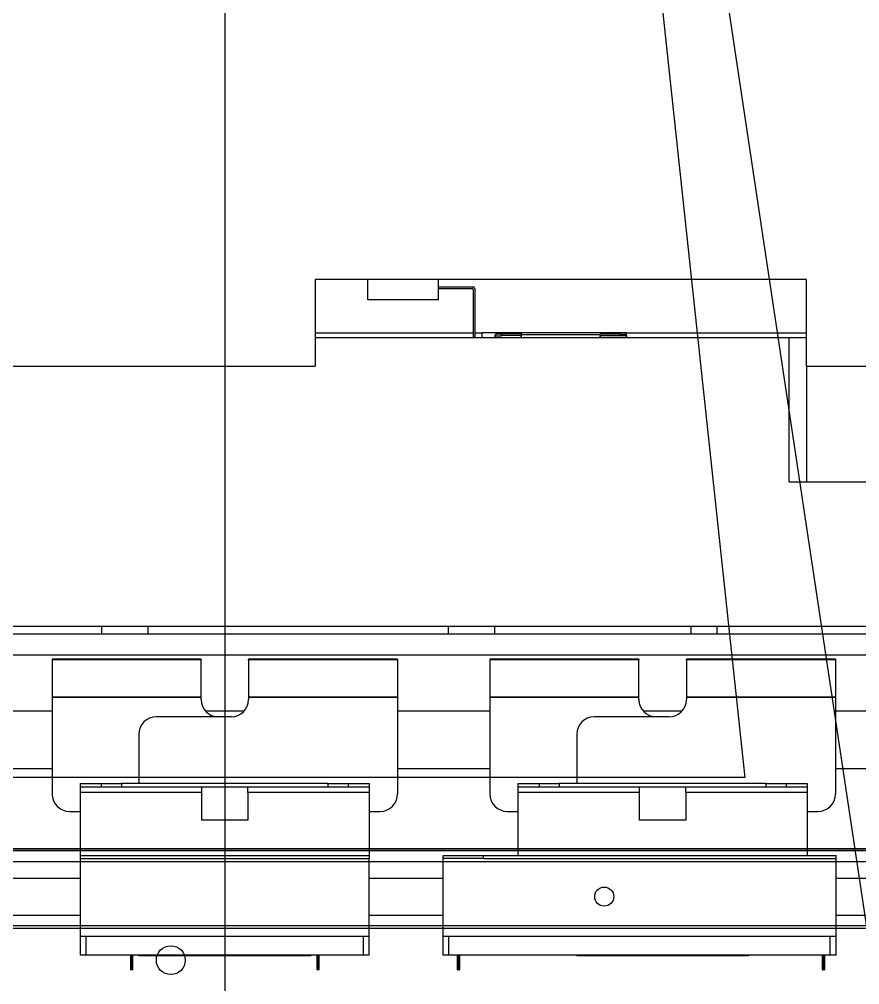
# Model space of a CAD drawing. Extents: x 500 to 100500, y -14500 to 21140.
# Drawn here: x 7430.3 to 7575.7, y -3056 to -2888.9 of the extents above; entities that cross this region are included whole.
import ezdxf

# ---------------------------------------------------------------- set-up
doc = ezdxf.new("R2010")
doc.units = 0
doc.layers.get('0').update_dxf_attribs({"linetype": 'CONTINUOUS'})

# ---------------------------------------------------------------- blocks, each defined once
blk = doc.blocks.new('SP R')
at = {"color": 3}
for p, q in [((17121.34, -97458.31), (18255.34, -97458.31)), ((18255.34, -97460.31), (17121.34, -97460.31)), ((17121.34, -97471.31), (18255.34, -97471.31)), ((18255.34, -97471.81), (17121.34, -97471.81))]:
    blk.add_line(p, q, dxfattribs=at)
for centre, radius in [((17633.34, -97466.31), 1.65), ((17558.34, -97477.31), 2.5)]:
    blk.add_circle(centre, radius, dxfattribs=at)
blk = doc.blocks.new('KJVision F')
at = {"color": 2}
for p, q in [((8217.62, -71007.14, -10.47), (8217.62, -72337.14, -10.47)), ((8264.62, -71007.14, -10.47), (8464.62, -72337.14, -10.47)), ((8264.62, -71007.14, -10.47), (8307.62, -71407.14, -10.47)), ((8307.62, -71407.14, -10.47), (8127.62, -71407.14, -10.47))]:
    blk.add_line(p, q, dxfattribs=at)
blk = doc.blocks.new('KJprobe Card F')
at = {"color": 6}
for p, q in [((31148.7, -77369.49, 43.99), (31148.7, -77384.49, 43.99)), ((31233.7, -77369.49, 43.99), (31148.7, -77369.49, 43.99)), ((31157.82, -77372.99, 43.99), (31157.82, -77369.49, 43.99)), ((31170.02, -77372.99, 43.99), (31170.02, -77369.49, 43.99)), ((31233.7, -77384.49, 43.99), (31233.7, -77369.49, 43.99)), ((31170.02, -77370.73, 43.99), (31176, -77370.73, 43.99)), ((31170.02, -77371.03, 43.99), (31175.9, -77371.03, 43.99)), ((31176, -77371.13, 43.99), (31176, -77379.49, 43.99)), ((31176.3, -77371.03, 43.99), (31176.3, -77379.49, 43.99)), ((31170.02, -77372.99, 43.99), (31157.82, -77372.99, 43.99)), ((31148.7, -77378.69, 43.99), (31176, -77378.69, 43.99)), ((31176.3, -77378.69, 43.99), (31177.5, -77378.69, 43.99)), ((31177.5, -77378.69, 43.99), (31177.5, -77379.49, 43.99)), ((31184.4, -77378.69, 43.99), (31177.5, -77378.69, 43.99)), ((31198, -77378.69, 43.99), (31184.4, -77378.69, 43.99)), ((31184.4, -77378.99, 43.99), (31184.4, -77378.69, 43.99)), ((31202.5, -77378.69, 43.99), (31198, -77378.69, 43.99)), ((31198, -77378.69, 43.99), (31198, -77378.99, 43.99)), ((31202.5, -77378.94, 43.99), (31202.5, -77378.69, 43.99)), ((31202.5, -77378.69, 43.99), (31233.7, -77378.69, 43.99)), ((31148.7, -77379.49, 43.99), (31230.7, -77379.49, 43.99)), ((31179.9, -77379.14, 43.99), (31179.8, -77379.14, 43.99)), ((31179.8, -77379.14, 43.99), (31179.8, -77379.49, 43.99)), ((31180.9, -77378.94, 43.99), (31179.9, -77378.94, 43.99)), ((31179.9, -77378.94, 43.99), (31179.9, -77379.24, 43.99)), ((31179.9, -77379.24, 43.99), (31180.9, -77379.24, 43.99)), ((31179.9, -77379.49, 43.99), (31179.9, -77379.24, 43.99)), ((31184.4, -77378.89, 43.99), (31180.9, -77378.89, 43.99)), ((31180.9, -77379.19, 43.99), (31180.9, -77378.89, 43.99)), ((31184.35, -77379.19, 43.99), (31180.9, -77379.19, 43.99)), ((31180.9, -77379.24, 43.99), (31180.9, -77379.19, 43.99)), ((31184.4, -77379.14, 43.99), (31184.35, -77379.14, 43.99)), ((31184.35, -77379.19, 43.99), (31184.35, -77379.14, 43.99)), ((31184.35, -77379.49, 43.99), (31184.35, -77379.19, 43.99)), ((31184.4, -77378.99, 43.99), (31198, -77378.99, 43.99)), ((31184.4, -77379.49, 43.99), (31184.4, -77378.99, 43.99)), ((31198, -77378.89, 43.99), (31201.5, -77378.89, 43.99)), ((31198, -77379.49, 43.99), (31198, -77378.99, 43.99)), ((31198, -77379.14, 43.99), (31198.05, -77379.14, 43.99)), ((31198.05, -77379.19, 43.99), (31198.05, -77379.14, 43.99)), ((31198.05, -77379.49, 43.99), (31198.05, -77379.19, 43.99)), ((31198.05, -77379.19, 43.99), (31201.5, -77379.19, 43.99)), ((31201.5, -77379.19, 43.99), (31201.5, -77378.89, 43.99)), ((31201.5, -77378.94, 43.99), (31202.5, -77378.94, 43.99)), ((31201.5, -77379.19, 43.99), (31201.5, -77379.24, 43.99)), ((31202.5, -77379.24, 43.99), (31201.5, -77379.24, 43.99)), ((31202.5, -77378.94, 43.99), (31202.5, -77379.24, 43.99)), ((31202.6, -77379.14, 43.99), (31202.5, -77379.14, 43.99)), ((31202.5, -77379.24, 43.99), (31202.5, -77379.49, 43.99)), ((31202.6, -77379.49, 43.99), (31202.6, -77379.14, 43.99)), ((31230.7, -77404.49, 43.99), (31230.7, -77379.49, 43.99)), ((31230.7, -77379.49, 43.99), (31233.7, -77379.49, 43.99)), ((30942.2, -77384.49, 43.99), (31148.7, -77384.49, 43.99)), ((31233.7, -77384.49, 43.99), (31273.7, -77384.49, 43.99)), ((31233.7, -77384.49, 43.99), (31233.7, -77404.49, 43.99)), ((31230.7, -77404.49, 43.99), (31276.7, -77404.49, 43.99)), ((30978.7, -77429.49, 43.99), (31528.7, -77429.49, 43.99)), ((31111.7, -77429.49, 43.99), (31111.7, -77430.89, 43.99)), ((31119.7, -77429.49, 43.99), (31119.7, -77430.89, 43.99)), ((31171.7, -77429.49, 43.99), (31171.7, -77430.89, 43.99)), ((31179.7, -77429.49, 43.99), (31179.7, -77430.89, 43.99)), ((31213.7, -77429.49, 43.99), (31213.7, -77430.89, 43.99)), ((31218.2, -77429.49, 43.99), (31218.2, -77430.89, 43.99)), ((31248.2, -77430.89, 43.99), (31011.7, -77430.89, 43.99)), ((31248.2, -77434.49, 43.99), (31011.7, -77434.49, 43.99)), ((31103.15, -77435.19, 43.99), (31103.15, -77435.29, 43.99)), ((31128.94, -77435.19, 43.99), (31103.15, -77435.19, 43.99)), ((31128.94, -77435.29, 43.99), (31103.15, -77435.29, 43.99)), ((31103.15, -77435.29, 43.99), (31103.15, -77435.3, 43.99)), ((31128.94, -77435.3, 43.99), (31103.15, -77435.3, 43.99)), ((31103.15, -77435.3, 43.99), (31103.15, -77441.76, 43.99)), ((31128.94, -77435.19, 43.99), (31128.94, -77435.29, 43.99)), ((31128.94, -77435.3, 43.99), (31128.94, -77435.29, 43.99)), ((31128.94, -77441.76, 43.99), (31128.94, -77435.3, 43.99)), ((31137.15, -77435.29, 43.99), (31137.15, -77435.19, 43.99)), ((31162.95, -77435.19, 43.99), (31137.15, -77435.19, 43.99)), ((31162.95, -77435.29, 43.99), (31137.15, -77435.29, 43.99)), ((31137.15, -77435.29, 43.99), (31137.15, -77435.3, 43.99)), ((31162.95, -77435.3, 43.99), (31137.15, -77435.3, 43.99)), ((31137.15, -77435.3, 43.99), (31137.15, -77441.76, 43.99)), ((31162.95, -77435.19, 43.99), (31162.95, -77435.29, 43.99)), ((31162.95, -77435.29, 43.99), (31162.95, -77435.3, 43.99)), ((31162.95, -77435.3, 43.99), (31162.95, -77441.76, 43.99)), ((31204.71, -77435.19, 43.99), (31178.92, -77435.19, 43.99)), ((31178.92, -77435.19, 43.99), (31178.92, -77435.29, 43.99)), ((31204.71, -77435.29, 43.99), (31178.92, -77435.29, 43.99)), ((31178.92, -77435.29, 43.99), (31178.92, -77435.3, 43.99)), ((31204.71, -77435.3, 43.99), (31178.92, -77435.3, 43.99)), ((31178.92, -77435.3, 43.99), (31178.92, -77441.76, 43.99)), ((31204.71, -77435.19, 43.99), (31204.71, -77435.29, 43.99)), ((31204.71, -77435.3, 43.99), (31204.71, -77435.29, 43.99)), ((31204.71, -77441.76, 43.99), (31204.71, -77435.3, 43.99)), ((31212.92, -77435.29, 43.99), (31212.92, -77435.19, 43.99)), ((31238.72, -77435.19, 43.99), (31212.92, -77435.19, 43.99)), ((31238.72, -77435.29, 43.99), (31212.92, -77435.29, 43.99)), ((31212.92, -77435.29, 43.99), (31212.92, -77435.3, 43.99)), ((31238.72, -77435.3, 43.99), (31212.92, -77435.3, 43.99)), ((31212.92, -77435.3, 43.99), (31212.92, -77441.76, 43.99)), ((31238.72, -77435.19, 43.99), (31238.72, -77435.29, 43.99)), ((31238.72, -77435.29, 43.99), (31238.72, -77435.3, 43.99)), ((31238.72, -77435.3, 43.99), (31238.72, -77441.76, 43.99)), ((31128.94, -77441.76, 43.99), (31103.15, -77441.76, 43.99)), ((31103.15, -77441.76, 43.99), (31103.15, -77441.86, 43.99)), ((31128.94, -77441.86, 43.99), (31103.15, -77441.86, 43.99)), ((31103.15, -77441.86, 43.99), (31103.15, -77458.54, 43.99)), ((31128.94, -77441.86, 43.99), (31128.94, -77441.76, 43.99)), ((31128.94, -77442.19, 43.99), (31128.94, -77441.86, 43.99)), ((31162.95, -77441.76, 43.99), (31137.15, -77441.76, 43.99)), ((31137.15, -77441.76, 43.99), (31137.15, -77441.86, 43.99)), ((31162.95, -77441.86, 43.99), (31137.15, -77441.86, 43.99)), ((31137.15, -77441.86, 43.99), (31137.15, -77442.19, 43.99)), ((31162.95, -77441.76, 43.99), (31162.95, -77441.86, 43.99)), ((31162.95, -77441.86, 43.99), (31162.95, -77458.54, 43.99)), ((31204.71, -77441.76, 43.99), (31178.92, -77441.76, 43.99)), ((31178.92, -77441.76, 43.99), (31178.92, -77441.86, 43.99)), ((31204.71, -77441.86, 43.99), (31178.92, -77441.86, 43.99)), ((31178.92, -77441.86, 43.99), (31178.92, -77458.54, 43.99)), ((31204.71, -77441.86, 43.99), (31204.71, -77441.76, 43.99)), ((31204.71, -77442.19, 43.99), (31204.71, -77441.86, 43.99)), ((31238.72, -77441.76, 43.99), (31212.92, -77441.76, 43.99)), ((31212.92, -77441.76, 43.99), (31212.92, -77441.86, 43.99)), ((31238.72, -77441.86, 43.99), (31212.92, -77441.86, 43.99)), ((31212.92, -77441.86, 43.99), (31212.92, -77442.19, 43.99)), ((31238.72, -77441.76, 43.99), (31238.72, -77441.86, 43.99)), ((31238.72, -77441.86, 43.99), (31238.72, -77458.54, 43.99)), ((31103.15, -77444.19, 43.99), (31087.17, -77444.19, 43.99)), ((31134.15, -77445.19, 43.99), (31121.17, -77445.19, 43.99)), ((31136.39, -77444.19, 43.99), (31129.7, -77444.19, 43.99)), ((31178.92, -77444.19, 43.99), (31162.95, -77444.19, 43.99)), ((31209.92, -77445.19, 43.99), (31196.94, -77445.19, 43.99)), ((31212.16, -77444.19, 43.99), (31205.47, -77444.19, 43.99)), ((31268.67, -77444.19, 43.99), (31238.72, -77444.19, 43.99)), ((31118.17, -77448.19, 43.99), (31118.17, -77456.69, 43.99)), ((31193.94, -77448.19, 43.99), (31193.94, -77456.69, 43.99)), ((31103.15, -77454.19, 43.99), (31087.17, -77454.19, 43.99)), ((31178.92, -77454.19, 43.99), (31162.95, -77454.19, 43.99)), ((31268.67, -77454.19, 43.99), (31238.72, -77454.19, 43.99)), ((31108.05, -77457.29, 43.99), (31108.05, -77456.69, 43.99)), ((31108.05, -77456.69, 43.99), (31111.65, -77456.69, 43.99)), ((31108.05, -77458.29, 43.99), (31108.05, -77457.29, 43.99)), ((31108.05, -77457.29, 43.99), (31129.05, -77457.29, 43.99)), ((31111.65, -77456.69, 43.99), (31115.15, -77456.69, 43.99)), ((31111.65, -77456.69, 43.99), (31111.65, -77457.29, 43.99)), ((31115.15, -77456.69, 43.99), (31115.15, -77457.29, 43.99)), ((31150.95, -77456.69, 43.99), (31115.15, -77456.69, 43.99)), ((31129.05, -77458.29, 43.99), (31129.05, -77457.29, 43.99)), ((31129.05, -77457.29, 43.99), (31137.05, -77457.29, 43.99)), ((31137.05, -77458.29, 43.99), (31137.05, -77457.29, 43.99)), ((31137.05, -77457.29, 43.99), (31158.05, -77457.29, 43.99)), ((31150.95, -77457.29, 43.99), (31150.95, -77456.69, 43.99)), ((31150.95, -77456.69, 43.99), (31154.45, -77456.69, 43.99)), ((31154.45, -77456.69, 43.99), (31158.05, -77456.69, 43.99)), ((31154.45, -77457.29, 43.99), (31154.45, -77456.69, 43.99)), ((31158.05, -77456.69, 43.99), (31158.05, -77457.29, 43.99)), ((31158.05, -77457.29, 43.99), (31158.05, -77458.29, 43.99)), ((31183.82, -77457.29, 43.99), (31183.82, -77456.69, 43.99)), ((31183.82, -77456.69, 43.99), (31187.42, -77456.69, 43.99)), ((31183.82, -77457.29, 43.99), (31204.82, -77457.29, 43.99)), ((31183.82, -77458.29, 43.99), (31183.82, -77457.29, 43.99)), ((31187.42, -77456.69, 43.99), (31190.92, -77456.69, 43.99)), ((31187.42, -77456.69, 43.99), (31187.42, -77457.29, 43.99)), ((31190.92, -77456.69, 43.99), (31190.92, -77457.29, 43.99)), ((31226.72, -77456.69, 43.99), (31190.92, -77456.69, 43.99)), ((31204.82, -77458.29, 43.99), (31204.82, -77457.29, 43.99)), ((31204.82, -77457.29, 43.99), (31212.82, -77457.29, 43.99)), ((31212.82, -77457.29, 43.99), (31233.82, -77457.29, 43.99)), ((31212.82, -77458.29, 43.99), (31212.82, -77457.29, 43.99)), ((31226.72, -77457.29, 43.99), (31226.72, -77456.69, 43.99)), ((31226.72, -77456.69, 43.99), (31230.22, -77456.69, 43.99)), ((31230.22, -77456.69, 43.99), (31233.82, -77456.69, 43.99)), ((31230.22, -77457.29, 43.99), (31230.22, -77456.69, 43.99)), ((31233.82, -77456.69, 43.99), (31233.82, -77457.29, 43.99)), ((31233.82, -77457.29, 43.99), (31233.82, -77458.29, 43.99)), ((31129.05, -77458.29, 43.99), (31108.05, -77458.29, 43.99)), ((31108.05, -77469.19, 43.99), (31108.05, -77458.29, 43.99)), ((31129.05, -77463.09, 43.99), (31129.05, -77458.29, 43.99)), ((31158.05, -77458.29, 43.99), (31137.05, -77458.29, 43.99)), ((31137.05, -77458.29, 43.99), (31137.05, -77463.09, 43.99)), ((31158.05, -77458.29, 43.99), (31158.05, -77469.19, 43.99)), ((31204.82, -77458.29, 43.99), (31183.82, -77458.29, 43.99)), ((31183.82, -77469.19, 43.99), (31183.82, -77458.29, 43.99)), ((31204.82, -77463.09, 43.99), (31204.82, -77458.29, 43.99)), ((31233.82, -77458.29, 43.99), (31212.82, -77458.29, 43.99)), ((31212.82, -77458.29, 43.99), (31212.82, -77463.09, 43.99)), ((31233.82, -77458.29, 43.99), (31233.82, -77469.19, 43.99)), ((31106.15, -77461.54, 43.99), (31108.05, -77461.54, 43.99)), ((31158.05, -77461.54, 43.99), (31159.95, -77461.54, 43.99)), ((31181.92, -77461.54, 43.99), (31183.82, -77461.54, 43.99)), ((31233.82, -77461.54, 43.99), (31235.72, -77461.54, 43.99)), ((31137.05, -77463.09, 43.99), (31129.05, -77463.09, 43.99)), ((31212.82, -77463.09, 43.99), (31204.82, -77463.09, 43.99)), ((31108.05, -77469.69, 43.99), (31108.05, -77469.19, 43.99)), ((31108.05, -77469.19, 43.99), (31158.05, -77469.19, 43.99)), ((31108.05, -77483.23, 43.99), (31108.05, -77469.69, 43.99)), ((31108.05, -77469.69, 43.99), (31158.05, -77469.69, 43.99)), ((31158.05, -77469.19, 43.99), (31158.05, -77469.69, 43.99)), ((31158.05, -77483.23, 43.99), (31158.05, -77469.69, 43.99)), ((31170.82, -77469.19, 43.99), (31177.82, -77469.19, 43.99)), ((31170.82, -77469.69, 43.99), (31170.82, -77469.19, 43.99)), ((31170.82, -77483.23, 43.99), (31170.82, -77469.69, 43.99)), ((31177.82, -77469.69, 43.99), (31170.82, -77469.69, 43.99)), ((31177.82, -77469.69, 43.99), (31177.82, -77469.19, 43.99)), ((31177.82, -77469.19, 43.99), (31183.82, -77469.19, 43.99)), ((31177.82, -77469.69, 43.99), (31238.82, -77469.69, 43.99)), ((31183.82, -77469.19, 43.99), (31233.82, -77469.19, 43.99)), ((31233.82, -77469.19, 43.99), (31238.82, -77469.19, 43.99)), ((31238.82, -77469.69, 43.99), (31238.82, -77469.19, 43.99)), ((31238.82, -77483.23, 43.99), (31238.82, -77469.69, 43.99)), ((31088.27, -77473.09, 43.99), (31108.05, -77473.09, 43.99)), ((31158.05, -77473.09, 43.99), (31170.82, -77473.09, 43.99)), ((31238.82, -77473.09, 43.99), (31267.57, -77473.09, 43.99)), ((31088.27, -77479.49, 43.99), (31108.05, -77479.49, 43.99)), ((31158.05, -77479.49, 43.99), (31170.82, -77479.49, 43.99)), ((31238.82, -77479.49, 43.99), (31267.57, -77479.49, 43.99)), ((31158.05, -77483.23, 43.99), (31108.05, -77483.23, 43.99)), ((31108.05, -77486.43, 43.99), (31108.05, -77483.23, 43.99)), ((31109.05, -77486.43, 43.99), (31109.05, -77483.23, 43.99)), ((31157.05, -77483.23, 43.99), (31109.05, -77483.23, 43.99)), ((31157.05, -77486.43, 43.99), (31157.05, -77483.23, 43.99)), ((31158.05, -77486.43, 43.99), (31158.05, -77483.23, 43.99)), ((31238.82, -77483.23, 43.99), (31170.82, -77483.23, 43.99)), ((31170.82, -77486.43, 43.99), (31170.82, -77483.23, 43.99)), ((31171.82, -77486.43, 43.99), (31171.82, -77483.23, 43.99)), ((31237.82, -77483.23, 43.99), (31171.82, -77483.23, 43.99)), ((31237.82, -77486.43, 43.99), (31237.82, -77483.23, 43.99)), ((31238.82, -77486.43, 43.99), (31238.82, -77483.23, 43.99)), ((31109.05, -77486.43, 43.99), (31108.05, -77486.43, 43.99)), ((31157.05, -77486.43, 43.99), (31109.05, -77486.43, 43.99)), ((31116.75, -77486.44, 43.99), (31116.75, -77486.43, 43.99)), ((31116.87, -77486.44, 43.99), (31116.75, -77486.44, 43.99)), ((31116.77, -77487.61, 43.99), (31116.77, -77486.44, 43.99)), ((31116.85, -77486.44, 43.99), (31116.85, -77487.61, 43.99)), ((31116.87, -77486.44, 43.99), (31116.87, -77486.43, 43.99)), ((31116.99, -77486.44, 43.99), (31116.99, -77486.43, 43.99)), ((31117.11, -77486.44, 43.99), (31116.99, -77486.44, 43.99)), ((31117.01, -77487.61, 43.99), (31117.01, -77486.44, 43.99)), ((31117.09, -77486.44, 43.99), (31117.09, -77487.61, 43.99)), ((31117.11, -77486.44, 43.99), (31117.11, -77486.43, 43.99)), ((31118.17, -77486.44, 43.99), (31118.17, -77486.43, 43.99)), ((31118.17, -77486.54, 43.99), (31118.17, -77486.44, 43.99)), ((31147.92, -77486.44, 43.99), (31118.17, -77486.44, 43.99)), ((31118.42, -77486.44, 43.99), (31118.17, -77486.44, 43.99)), ((31147.92, -77486.54, 43.99), (31118.17, -77486.54, 43.99)), ((31118.42, -77486.44, 43.99), (31118.42, -77486.43, 43.99)), ((31118.67, -77486.44, 43.99), (31118.67, -77486.43, 43.99)), ((31118.92, -77486.44, 43.99), (31118.67, -77486.44, 43.99)), ((31118.92, -77486.44, 43.99), (31118.92, -77486.43, 43.99)), ((31119.17, -77486.44, 43.99), (31119.17, -77486.43, 43.99)), ((31119.42, -77486.44, 43.99), (31119.17, -77486.44, 43.99)), ((31119.42, -77486.44, 43.99), (31119.42, -77486.43, 43.99)), ((31119.67, -77486.44, 43.99), (31119.67, -77486.43, 43.99)), ((31119.92, -77486.44, 43.99), (31119.67, -77486.44, 43.99)), ((31119.92, -77486.44, 43.99), (31119.92, -77486.43, 43.99)), ((31120.17, -77486.44, 43.99), (31120.17, -77486.43, 43.99)), ((31120.42, -77486.44, 43.99), (31120.17, -77486.44, 43.99)), ((31120.42, -77486.44, 43.99), (31120.42, -77486.43, 43.99)), ((31120.67, -77486.44, 43.99), (31120.67, -77486.43, 43.99)), ((31120.92, -77486.44, 43.99), (31120.67, -77486.44, 43.99)), ((31120.92, -77486.44, 43.99), (31120.92, -77486.43, 43.99)), ((31121.17, -77486.44, 43.99), (31121.17, -77486.43, 43.99)), ((31121.42, -77486.44, 43.99), (31121.17, -77486.44, 43.99)), ((31121.42, -77486.44, 43.99), (31121.42, -77486.43, 43.99)), ((31121.67, -77486.44, 43.99), (31121.67, -77486.43, 43.99)), ((31121.92, -77486.44, 43.99), (31121.67, -77486.44, 43.99)), ((31121.92, -77486.44, 43.99), (31121.92, -77486.43, 43.99)), ((31122.17, -77486.44, 43.99), (31122.17, -77486.43, 43.99)), ((31122.42, -77486.44, 43.99), (31122.17, -77486.44, 43.99)), ((31122.42, -77486.44, 43.99), (31122.42, -77486.43, 43.99)), ((31122.67, -77486.44, 43.99), (31122.67, -77486.43, 43.99)), ((31122.92, -77486.44, 43.99), (31122.67, -77486.44, 43.99)), ((31122.92, -77486.44, 43.99), (31122.92, -77486.43, 43.99)), ((31123.17, -77486.44, 43.99), (31123.17, -77486.43, 43.99)), ((31123.42, -77486.44, 43.99), (31123.17, -77486.44, 43.99)), ((31123.42, -77486.44, 43.99), (31123.42, -77486.43, 43.99)), ((31123.67, -77486.44, 43.99), (31123.67, -77486.43, 43.99)), ((31123.92, -77486.44, 43.99), (31123.67, -77486.44, 43.99)), ((31123.92, -77486.44, 43.99), (31123.92, -77486.43, 43.99)), ((31124.17, -77486.44, 43.99), (31124.17, -77486.43, 43.99)), ((31124.42, -77486.44, 43.99), (31124.17, -77486.44, 43.99)), ((31124.42, -77486.44, 43.99), (31124.42, -77486.43, 43.99)), ((31124.67, -77486.44, 43.99), (31124.67, -77486.43, 43.99)), ((31124.92, -77486.44, 43.99), (31124.67, -77486.44, 43.99)), ((31124.92, -77486.44, 43.99), (31124.92, -77486.43, 43.99)), ((31125.17, -77486.44, 43.99), (31125.17, -77486.43, 43.99)), ((31125.42, -77486.44, 43.99), (31125.17, -77486.44, 43.99)), ((31125.42, -77486.44, 43.99), (31125.42, -77486.43, 43.99)), ((31125.67, -77486.44, 43.99), (31125.67, -77486.43, 43.99)), ((31125.92, -77486.44, 43.99), (31125.67, -77486.44, 43.99)), ((31125.92, -77486.44, 43.99), (31125.92, -77486.43, 43.99)), ((31126.17, -77486.44, 43.99), (31126.17, -77486.43, 43.99)), ((31126.42, -77486.44, 43.99), (31126.17, -77486.44, 43.99)), ((31126.42, -77486.44, 43.99), (31126.42, -77486.43, 43.99)), ((31126.67, -77486.44, 43.99), (31126.67, -77486.43, 43.99)), ((31126.92, -77486.44, 43.99), (31126.67, -77486.44, 43.99)), ((31126.92, -77486.44, 43.99), (31126.92, -77486.43, 43.99)), ((31127.17, -77486.44, 43.99), (31127.17, -77486.43, 43.99)), ((31127.42, -77486.44, 43.99), (31127.17, -77486.44, 43.99)), ((31127.42, -77486.44, 43.99), (31127.42, -77486.43, 43.99)), ((31127.67, -77486.44, 43.99), (31127.67, -77486.43, 43.99)), ((31127.92, -77486.44, 43.99), (31127.67, -77486.44, 43.99)), ((31127.92, -77486.44, 43.99), (31127.92, -77486.43, 43.99)), ((31128.17, -77486.44, 43.99), (31128.17, -77486.43, 43.99)), ((31128.42, -77486.44, 43.99), (31128.17, -77486.44, 43.99)), ((31128.42, -77486.44, 43.99), (31128.42, -77486.43, 43.99)), ((31128.67, -77486.44, 43.99), (31128.67, -77486.43, 43.99)), ((31128.92, -77486.44, 43.99), (31128.67, -77486.44, 43.99)), ((31128.92, -77486.44, 43.99), (31128.92, -77486.43, 43.99)), ((31129.17, -77486.44, 43.99), (31129.17, -77486.43, 43.99)), ((31129.42, -77486.44, 43.99), (31129.17, -77486.44, 43.99)), ((31129.42, -77486.44, 43.99), (31129.42, -77486.43, 43.99)), ((31129.67, -77486.44, 43.99), (31129.67, -77486.43, 43.99)), ((31129.92, -77486.44, 43.99), (31129.67, -77486.44, 43.99)), ((31129.92, -77486.44, 43.99), (31129.92, -77486.43, 43.99)), ((31130.17, -77486.44, 43.99), (31130.17, -77486.43, 43.99)), ((31130.42, -77486.44, 43.99), (31130.17, -77486.44, 43.99)), ((31130.42, -77486.44, 43.99), (31130.42, -77486.43, 43.99)), ((31130.67, -77486.44, 43.99), (31130.67, -77486.43, 43.99)), ((31130.92, -77486.44, 43.99), (31130.67, -77486.44, 43.99)), ((31130.92, -77486.44, 43.99), (31130.92, -77486.43, 43.99)), ((31131.17, -77486.44, 43.99), (31131.17, -77486.43, 43.99)), ((31131.42, -77486.44, 43.99), (31131.17, -77486.44, 43.99)), ((31131.42, -77486.44, 43.99), (31131.42, -77486.43, 43.99)), ((31131.67, -77486.44, 43.99), (31131.67, -77486.43, 43.99)), ((31131.92, -77486.44, 43.99), (31131.67, -77486.44, 43.99)), ((31131.92, -77486.44, 43.99), (31131.92, -77486.43, 43.99)), ((31132.17, -77486.44, 43.99), (31132.17, -77486.43, 43.99)), ((31132.42, -77486.44, 43.99), (31132.17, -77486.44, 43.99)), ((31132.42, -77486.44, 43.99), (31132.42, -77486.43, 43.99)), ((31132.67, -77486.44, 43.99), (31132.67, -77486.43, 43.99)), ((31132.92, -77486.44, 43.99), (31132.67, -77486.44, 43.99)), ((31132.92, -77486.44, 43.99), (31132.92, -77486.43, 43.99)), ((31133.17, -77486.44, 43.99), (31133.17, -77486.43, 43.99)), ((31133.42, -77486.44, 43.99), (31133.17, -77486.44, 43.99)), ((31133.42, -77486.44, 43.99), (31133.42, -77486.43, 43.99)), ((31133.67, -77486.44, 43.99), (31133.67, -77486.43, 43.99)), ((31133.92, -77486.44, 43.99), (31133.67, -77486.44, 43.99)), ((31133.92, -77486.44, 43.99), (31133.92, -77486.43, 43.99)), ((31134.17, -77486.44, 43.99), (31134.17, -77486.43, 43.99)), ((31134.42, -77486.44, 43.99), (31134.17, -77486.44, 43.99)), ((31134.42, -77486.44, 43.99), (31134.42, -77486.43, 43.99)), ((31134.67, -77486.44, 43.99), (31134.67, -77486.43, 43.99)), ((31134.92, -77486.44, 43.99), (31134.67, -77486.44, 43.99)), ((31134.92, -77486.44, 43.99), (31134.92, -77486.43, 43.99)), ((31135.17, -77486.44, 43.99), (31135.17, -77486.43, 43.99)), ((31135.42, -77486.44, 43.99), (31135.17, -77486.44, 43.99)), ((31135.42, -77486.44, 43.99), (31135.42, -77486.43, 43.99)), ((31135.67, -77486.44, 43.99), (31135.67, -77486.43, 43.99)), ((31135.92, -77486.44, 43.99), (31135.67, -77486.44, 43.99)), ((31135.92, -77486.44, 43.99), (31135.92, -77486.43, 43.99)), ((31136.17, -77486.44, 43.99), (31136.17, -77486.43, 43.99)), ((31136.42, -77486.44, 43.99), (31136.17, -77486.44, 43.99)), ((31136.42, -77486.44, 43.99), (31136.42, -77486.43, 43.99)), ((31136.67, -77486.44, 43.99), (31136.67, -77486.43, 43.99)), ((31136.92, -77486.44, 43.99), (31136.67, -77486.44, 43.99)), ((31136.92, -77486.44, 43.99), (31136.92, -77486.43, 43.99)), ((31137.17, -77486.44, 43.99), (31137.17, -77486.43, 43.99)), ((31137.42, -77486.44, 43.99), (31137.17, -77486.44, 43.99)), ((31137.42, -77486.44, 43.99), (31137.42, -77486.43, 43.99)), ((31137.67, -77486.44, 43.99), (31137.67, -77486.43, 43.99)), ((31137.92, -77486.44, 43.99), (31137.67, -77486.44, 43.99)), ((31137.92, -77486.44, 43.99), (31137.92, -77486.43, 43.99)), ((31138.17, -77486.44, 43.99), (31138.17, -77486.43, 43.99)), ((31138.42, -77486.44, 43.99), (31138.17, -77486.44, 43.99)), ((31138.42, -77486.44, 43.99), (31138.42, -77486.43, 43.99)), ((31138.67, -77486.44, 43.99), (31138.67, -77486.43, 43.99)), ((31138.92, -77486.44, 43.99), (31138.67, -77486.44, 43.99)), ((31138.92, -77486.44, 43.99), (31138.92, -77486.43, 43.99)), ((31139.17, -77486.44, 43.99), (31139.17, -77486.43, 43.99)), ((31139.42, -77486.44, 43.99), (31139.17, -77486.44, 43.99)), ((31139.42, -77486.44, 43.99), (31139.42, -77486.43, 43.99)), ((31139.67, -77486.44, 43.99), (31139.67, -77486.43, 43.99)), ((31139.92, -77486.44, 43.99), (31139.67, -77486.44, 43.99)), ((31139.92, -77486.44, 43.99), (31139.92, -77486.43, 43.99)), ((31140.17, -77486.44, 43.99), (31140.17, -77486.43, 43.99)), ((31140.42, -77486.44, 43.99), (31140.17, -77486.44, 43.99)), ((31140.42, -77486.44, 43.99), (31140.42, -77486.43, 43.99)), ((31140.67, -77486.44, 43.99), (31140.67, -77486.43, 43.99)), ((31140.92, -77486.44, 43.99), (31140.67, -77486.44, 43.99)), ((31140.92, -77486.44, 43.99), (31140.92, -77486.43, 43.99)), ((31141.17, -77486.44, 43.99), (31141.17, -77486.43, 43.99)), ((31141.42, -77486.44, 43.99), (31141.17, -77486.44, 43.99)), ((31141.42, -77486.44, 43.99), (31141.42, -77486.43, 43.99)), ((31141.67, -77486.44, 43.99), (31141.67, -77486.43, 43.99)), ((31141.92, -77486.44, 43.99), (31141.67, -77486.44, 43.99)), ((31141.92, -77486.44, 43.99), (31141.92, -77486.43, 43.99)), ((31142.17, -77486.44, 43.99), (31142.17, -77486.43, 43.99)), ((31142.42, -77486.44, 43.99), (31142.17, -77486.44, 43.99)), ((31142.42, -77486.44, 43.99), (31142.42, -77486.43, 43.99)), ((31142.67, -77486.44, 43.99), (31142.67, -77486.43, 43.99)), ((31142.92, -77486.44, 43.99), (31142.67, -77486.44, 43.99)), ((31142.92, -77486.44, 43.99), (31142.92, -77486.43, 43.99)), ((31143.17, -77486.44, 43.99), (31143.17, -77486.43, 43.99)), ((31143.42, -77486.44, 43.99), (31143.17, -77486.44, 43.99)), ((31143.42, -77486.44, 43.99), (31143.42, -77486.43, 43.99)), ((31143.67, -77486.44, 43.99), (31143.67, -77486.43, 43.99)), ((31143.92, -77486.44, 43.99), (31143.67, -77486.44, 43.99)), ((31143.92, -77486.44, 43.99), (31143.92, -77486.43, 43.99)), ((31144.17, -77486.44, 43.99), (31144.17, -77486.43, 43.99)), ((31144.42, -77486.44, 43.99), (31144.17, -77486.44, 43.99)), ((31144.42, -77486.44, 43.99), (31144.42, -77486.43, 43.99)), ((31144.67, -77486.44, 43.99), (31144.67, -77486.43, 43.99)), ((31144.92, -77486.44, 43.99), (31144.67, -77486.44, 43.99)), ((31144.92, -77486.44, 43.99), (31144.92, -77486.43, 43.99)), ((31145.17, -77486.44, 43.99), (31145.17, -77486.43, 43.99)), ((31145.42, -77486.44, 43.99), (31145.17, -77486.44, 43.99)), ((31145.42, -77486.44, 43.99), (31145.42, -77486.43, 43.99)), ((31145.67, -77486.44, 43.99), (31145.67, -77486.43, 43.99)), ((31145.92, -77486.44, 43.99), (31145.67, -77486.44, 43.99)), ((31145.92, -77486.44, 43.99), (31145.92, -77486.43, 43.99)), ((31146.17, -77486.44, 43.99), (31146.17, -77486.43, 43.99)), ((31146.42, -77486.44, 43.99), (31146.17, -77486.44, 43.99)), ((31146.42, -77486.44, 43.99), (31146.42, -77486.43, 43.99)), ((31146.67, -77486.44, 43.99), (31146.67, -77486.43, 43.99)), ((31146.92, -77486.44, 43.99), (31146.67, -77486.44, 43.99)), ((31146.92, -77486.44, 43.99), (31146.92, -77486.43, 43.99)), ((31147.17, -77486.44, 43.99), (31147.17, -77486.43, 43.99)), ((31147.42, -77486.44, 43.99), (31147.17, -77486.44, 43.99)), ((31147.42, -77486.44, 43.99), (31147.42, -77486.43, 43.99)), ((31147.67, -77486.44, 43.99), (31147.67, -77486.43, 43.99)), ((31147.92, -77486.44, 43.99), (31147.67, -77486.44, 43.99)), ((31147.92, -77486.44, 43.99), (31147.92, -77486.43, 43.99)), ((31147.92, -77486.44, 43.99), (31147.92, -77486.54, 43.99)), ((31148.98, -77486.44, 43.99), (31148.98, -77486.43, 43.99)), ((31148.98, -77486.44, 43.99), (31149.1, -77486.44, 43.99)), ((31149, -77487.61, 43.99), (31149, -77486.44, 43.99)), ((31149.08, -77486.44, 43.99), (31149.08, -77487.61, 43.99)), ((31149.1, -77486.44, 43.99), (31149.1, -77486.43, 43.99)), ((31149.22, -77486.44, 43.99), (31149.22, -77486.43, 43.99)), ((31149.22, -77486.44, 43.99), (31149.34, -77486.44, 43.99)), ((31149.24, -77487.61, 43.99), (31149.24, -77486.44, 43.99)), ((31149.32, -77486.44, 43.99), (31149.32, -77487.61, 43.99)), ((31149.34, -77486.44, 43.99), (31149.34, -77486.43, 43.99)), ((31158.05, -77486.43, 43.99), (31157.05, -77486.43, 43.99)), ((31171.82, -77486.43, 43.99), (31170.82, -77486.43, 43.99)), ((31237.82, -77486.43, 43.99), (31171.82, -77486.43, 43.99)), ((31173.31, -77486.44, 43.99), (31173.31, -77486.43, 43.99)), ((31173.43, -77486.44, 43.99), (31173.31, -77486.44, 43.99)), ((31173.33, -77487.61, 43.99), (31173.33, -77486.44, 43.99)), ((31173.41, -77486.44, 43.99), (31173.41, -77487.61, 43.99)), ((31173.43, -77486.44, 43.99), (31173.43, -77486.43, 43.99)), ((31173.55, -77486.44, 43.99), (31173.55, -77486.43, 43.99)), ((31173.67, -77486.44, 43.99), (31173.55, -77486.44, 43.99)), ((31173.57, -77487.61, 43.99), (31173.57, -77486.44, 43.99)), ((31173.65, -77486.44, 43.99), (31173.65, -77487.61, 43.99)), ((31173.67, -77486.44, 43.99), (31173.67, -77486.43, 43.99)), ((31193.94, -77486.44, 43.99), (31193.94, -77486.43, 43.99)), ((31193.94, -77486.54, 43.99), (31193.94, -77486.44, 43.99)), ((31223.69, -77486.44, 43.99), (31193.94, -77486.44, 43.99)), ((31194.19, -77486.44, 43.99), (31193.94, -77486.44, 43.99)), ((31223.69, -77486.54, 43.99), (31193.94, -77486.54, 43.99)), ((31194.19, -77486.44, 43.99), (31194.19, -77486.43, 43.99)), ((31194.44, -77486.44, 43.99), (31194.44, -77486.43, 43.99)), ((31194.69, -77486.44, 43.99), (31194.44, -77486.44, 43.99)), ((31194.69, -77486.44, 43.99), (31194.69, -77486.43, 43.99)), ((31194.94, -77486.44, 43.99), (31194.94, -77486.43, 43.99)), ((31195.19, -77486.44, 43.99), (31194.94, -77486.44, 43.99)), ((31195.19, -77486.44, 43.99), (31195.19, -77486.43, 43.99)), ((31195.44, -77486.44, 43.99), (31195.44, -77486.43, 43.99)), ((31195.69, -77486.44, 43.99), (31195.44, -77486.44, 43.99)), ((31195.69, -77486.44, 43.99), (31195.69, -77486.43, 43.99)), ((31195.94, -77486.44, 43.99), (31195.94, -77486.43, 43.99)), ((31196.19, -77486.44, 43.99), (31195.94, -77486.44, 43.99)), ((31196.19, -77486.44, 43.99), (31196.19, -77486.43, 43.99)), ((31196.44, -77486.44, 43.99), (31196.44, -77486.43, 43.99)), ((31196.69, -77486.44, 43.99), (31196.44, -77486.44, 43.99)), ((31196.69, -77486.44, 43.99), (31196.69, -77486.43, 43.99)), ((31196.94, -77486.44, 43.99), (31196.94, -77486.43, 43.99)), ((31197.19, -77486.44, 43.99), (31196.94, -77486.44, 43.99)), ((31197.19, -77486.44, 43.99), (31197.19, -77486.43, 43.99)), ((31197.44, -77486.44, 43.99), (31197.44, -77486.43, 43.99)), ((31197.69, -77486.44, 43.99), (31197.44, -77486.44, 43.99)), ((31197.69, -77486.44, 43.99), (31197.69, -77486.43, 43.99)), ((31197.94, -77486.44, 43.99), (31197.94, -77486.43, 43.99)), ((31198.19, -77486.44, 43.99), (31197.94, -77486.44, 43.99)), ((31198.19, -77486.44, 43.99), (31198.19, -77486.43, 43.99)), ((31198.44, -77486.44, 43.99), (31198.44, -77486.43, 43.99)), ((31198.69, -77486.44, 43.99), (31198.44, -77486.44, 43.99)), ((31198.69, -77486.44, 43.99), (31198.69, -77486.43, 43.99)), ((31198.94, -77486.44, 43.99), (31198.94, -77486.43, 43.99)), ((31199.19, -77486.44, 43.99), (31198.94, -77486.44, 43.99)), ((31199.19, -77486.44, 43.99), (31199.19, -77486.43, 43.99)), ((31199.44, -77486.44, 43.99), (31199.44, -77486.43, 43.99)), ((31199.69, -77486.44, 43.99), (31199.44, -77486.44, 43.99)), ((31199.69, -77486.44, 43.99), (31199.69, -77486.43, 43.99)), ((31199.94, -77486.44, 43.99), (31199.94, -77486.43, 43.99)), ((31200.19, -77486.44, 43.99), (31199.94, -77486.44, 43.99)), ((31200.19, -77486.44, 43.99), (31200.19, -77486.43, 43.99)), ((31200.44, -77486.44, 43.99), (31200.44, -77486.43, 43.99)), ((31200.69, -77486.44, 43.99), (31200.44, -77486.44, 43.99)), ((31200.69, -77486.44, 43.99), (31200.69, -77486.43, 43.99)), ((31200.94, -77486.44, 43.99), (31200.94, -77486.43, 43.99)), ((31201.19, -77486.44, 43.99), (31200.94, -77486.44, 43.99)), ((31201.19, -77486.44, 43.99), (31201.19, -77486.43, 43.99)), ((31201.44, -77486.44, 43.99), (31201.44, -77486.43, 43.99)), ((31201.69, -77486.44, 43.99), (31201.44, -77486.44, 43.99)), ((31201.69, -77486.44, 43.99), (31201.69, -77486.43, 43.99)), ((31201.94, -77486.44, 43.99), (31201.94, -77486.43, 43.99)), ((31202.19, -77486.44, 43.99), (31201.94, -77486.44, 43.99)), ((31202.19, -77486.44, 43.99), (31202.19, -77486.43, 43.99)), ((31202.44, -77486.44, 43.99), (31202.44, -77486.43, 43.99)), ((31202.69, -77486.44, 43.99), (31202.44, -77486.44, 43.99)), ((31202.69, -77486.44, 43.99), (31202.69, -77486.43, 43.99)), ((31202.94, -77486.44, 43.99), (31202.94, -77486.43, 43.99)), ((31203.19, -77486.44, 43.99), (31202.94, -77486.44, 43.99)), ((31203.19, -77486.44, 43.99), (31203.19, -77486.43, 43.99)), ((31203.44, -77486.44, 43.99), (31203.44, -77486.43, 43.99)), ((31203.69, -77486.44, 43.99), (31203.44, -77486.44, 43.99)), ((31203.69, -77486.44, 43.99), (31203.69, -77486.43, 43.99)), ((31203.94, -77486.44, 43.99), (31203.94, -77486.43, 43.99)), ((31204.19, -77486.44, 43.99), (31203.94, -77486.44, 43.99)), ((31204.19, -77486.44, 43.99), (31204.19, -77486.43, 43.99)), ((31204.44, -77486.44, 43.99), (31204.44, -77486.43, 43.99)), ((31204.69, -77486.44, 43.99), (31204.44, -77486.44, 43.99)), ((31204.69, -77486.44, 43.99), (31204.69, -77486.43, 43.99)), ((31204.94, -77486.44, 43.99), (31204.94, -77486.43, 43.99)), ((31205.19, -77486.44, 43.99), (31204.94, -77486.44, 43.99)), ((31205.19, -77486.44, 43.99), (31205.19, -77486.43, 43.99)), ((31205.44, -77486.44, 43.99), (31205.44, -77486.43, 43.99)), ((31205.69, -77486.44, 43.99), (31205.44, -77486.44, 43.99)), ((31205.69, -77486.44, 43.99), (31205.69, -77486.43, 43.99)), ((31205.94, -77486.44, 43.99), (31205.94, -77486.43, 43.99)), ((31206.19, -77486.44, 43.99), (31205.94, -77486.44, 43.99)), ((31206.19, -77486.44, 43.99), (31206.19, -77486.43, 43.99)), ((31206.44, -77486.44, 43.99), (31206.44, -77486.43, 43.99)), ((31206.69, -77486.44, 43.99), (31206.44, -77486.44, 43.99)), ((31206.69, -77486.44, 43.99), (31206.69, -77486.43, 43.99)), ((31206.94, -77486.44, 43.99), (31206.94, -77486.43, 43.99)), ((31207.19, -77486.44, 43.99), (31206.94, -77486.44, 43.99)), ((31207.19, -77486.44, 43.99), (31207.19, -77486.43, 43.99)), ((31207.44, -77486.44, 43.99), (31207.44, -77486.43, 43.99)), ((31207.69, -77486.44, 43.99), (31207.44, -77486.44, 43.99)), ((31207.69, -77486.44, 43.99), (31207.69, -77486.43, 43.99)), ((31207.94, -77486.44, 43.99), (31207.94, -77486.43, 43.99)), ((31208.19, -77486.44, 43.99), (31207.94, -77486.44, 43.99)), ((31208.19, -77486.44, 43.99), (31208.19, -77486.43, 43.99)), ((31208.44, -77486.44, 43.99), (31208.44, -77486.43, 43.99)), ((31208.69, -77486.44, 43.99), (31208.44, -77486.44, 43.99)), ((31208.69, -77486.44, 43.99), (31208.69, -77486.43, 43.99)), ((31208.94, -77486.44, 43.99), (31208.94, -77486.43, 43.99)), ((31209.19, -77486.44, 43.99), (31208.94, -77486.44, 43.99)), ((31209.19, -77486.44, 43.99), (31209.19, -77486.43, 43.99)), ((31209.44, -77486.44, 43.99), (31209.44, -77486.43, 43.99)), ((31209.69, -77486.44, 43.99), (31209.44, -77486.44, 43.99)), ((31209.69, -77486.44, 43.99), (31209.69, -77486.43, 43.99)), ((31209.94, -77486.44, 43.99), (31209.94, -77486.43, 43.99)), ((31210.19, -77486.44, 43.99), (31209.94, -77486.44, 43.99)), ((31210.19, -77486.44, 43.99), (31210.19, -77486.43, 43.99)), ((31210.44, -77486.44, 43.99), (31210.44, -77486.43, 43.99)), ((31210.69, -77486.44, 43.99), (31210.44, -77486.44, 43.99)), ((31210.69, -77486.44, 43.99), (31210.69, -77486.43, 43.99)), ((31210.94, -77486.44, 43.99), (31210.94, -77486.43, 43.99)), ((31211.19, -77486.44, 43.99), (31210.94, -77486.44, 43.99)), ((31211.19, -77486.44, 43.99), (31211.19, -77486.43, 43.99)), ((31211.44, -77486.44, 43.99), (31211.44, -77486.43, 43.99)), ((31211.69, -77486.44, 43.99), (31211.44, -77486.44, 43.99)), ((31211.69, -77486.44, 43.99), (31211.69, -77486.43, 43.99)), ((31211.94, -77486.44, 43.99), (31211.94, -77486.43, 43.99)), ((31212.19, -77486.44, 43.99), (31211.94, -77486.44, 43.99)), ((31212.19, -77486.44, 43.99), (31212.19, -77486.43, 43.99)), ((31212.44, -77486.44, 43.99), (31212.44, -77486.43, 43.99)), ((31212.69, -77486.44, 43.99), (31212.44, -77486.44, 43.99)), ((31212.69, -77486.44, 43.99), (31212.69, -77486.43, 43.99)), ((31212.94, -77486.44, 43.99), (31212.94, -77486.43, 43.99)), ((31213.19, -77486.44, 43.99), (31212.94, -77486.44, 43.99)), ((31213.19, -77486.44, 43.99), (31213.19, -77486.43, 43.99)), ((31213.44, -77486.44, 43.99), (31213.44, -77486.43, 43.99)), ((31213.69, -77486.44, 43.99), (31213.44, -77486.44, 43.99)), ((31213.69, -77486.44, 43.99), (31213.69, -77486.43, 43.99)), ((31213.94, -77486.44, 43.99), (31213.94, -77486.43, 43.99)), ((31214.19, -77486.44, 43.99), (31213.94, -77486.44, 43.99)), ((31214.19, -77486.44, 43.99), (31214.19, -77486.43, 43.99)), ((31214.44, -77486.44, 43.99), (31214.44, -77486.43, 43.99)), ((31214.69, -77486.44, 43.99), (31214.44, -77486.44, 43.99)), ((31214.69, -77486.44, 43.99), (31214.69, -77486.43, 43.99)), ((31214.94, -77486.44, 43.99), (31214.94, -77486.43, 43.99)), ((31215.19, -77486.44, 43.99), (31214.94, -77486.44, 43.99)), ((31215.19, -77486.44, 43.99), (31215.19, -77486.43, 43.99)), ((31215.44, -77486.44, 43.99), (31215.44, -77486.43, 43.99)), ((31215.69, -77486.44, 43.99), (31215.44, -77486.44, 43.99)), ((31215.69, -77486.44, 43.99), (31215.69, -77486.43, 43.99)), ((31215.94, -77486.44, 43.99), (31215.94, -77486.43, 43.99)), ((31216.19, -77486.44, 43.99), (31215.94, -77486.44, 43.99)), ((31216.19, -77486.44, 43.99), (31216.19, -77486.43, 43.99)), ((31216.44, -77486.44, 43.99), (31216.44, -77486.43, 43.99)), ((31216.69, -77486.44, 43.99), (31216.44, -77486.44, 43.99)), ((31216.69, -77486.44, 43.99), (31216.69, -77486.43, 43.99)), ((31216.94, -77486.44, 43.99), (31216.94, -77486.43, 43.99)), ((31217.19, -77486.44, 43.99), (31216.94, -77486.44, 43.99)), ((31217.19, -77486.44, 43.99), (31217.19, -77486.43, 43.99)), ((31217.44, -77486.44, 43.99), (31217.44, -77486.43, 43.99)), ((31217.69, -77486.44, 43.99), (31217.44, -77486.44, 43.99)), ((31217.69, -77486.44, 43.99), (31217.69, -77486.43, 43.99)), ((31217.94, -77486.44, 43.99), (31217.94, -77486.43, 43.99)), ((31218.19, -77486.44, 43.99), (31217.94, -77486.44, 43.99)), ((31218.19, -77486.44, 43.99), (31218.19, -77486.43, 43.99)), ((31218.44, -77486.44, 43.99), (31218.44, -77486.43, 43.99)), ((31218.69, -77486.44, 43.99), (31218.44, -77486.44, 43.99)), ((31218.69, -77486.44, 43.99), (31218.69, -77486.43, 43.99)), ((31218.94, -77486.44, 43.99), (31218.94, -77486.43, 43.99)), ((31219.19, -77486.44, 43.99), (31218.94, -77486.44, 43.99)), ((31219.19, -77486.44, 43.99), (31219.19, -77486.43, 43.99)), ((31219.44, -77486.44, 43.99), (31219.44, -77486.43, 43.99)), ((31219.69, -77486.44, 43.99), (31219.44, -77486.44, 43.99)), ((31219.69, -77486.44, 43.99), (31219.69, -77486.43, 43.99)), ((31219.94, -77486.44, 43.99), (31219.94, -77486.43, 43.99)), ((31220.19, -77486.44, 43.99), (31219.94, -77486.44, 43.99)), ((31220.19, -77486.44, 43.99), (31220.19, -77486.43, 43.99)), ((31220.44, -77486.44, 43.99), (31220.44, -77486.43, 43.99)), ((31220.69, -77486.44, 43.99), (31220.44, -77486.44, 43.99)), ((31220.69, -77486.44, 43.99), (31220.69, -77486.43, 43.99)), ((31220.94, -77486.44, 43.99), (31220.94, -77486.43, 43.99)), ((31221.19, -77486.44, 43.99), (31220.94, -77486.44, 43.99)), ((31221.19, -77486.44, 43.99), (31221.19, -77486.43, 43.99)), ((31221.44, -77486.44, 43.99), (31221.44, -77486.43, 43.99)), ((31221.69, -77486.44, 43.99), (31221.44, -77486.44, 43.99)), ((31221.69, -77486.44, 43.99), (31221.69, -77486.43, 43.99)), ((31221.94, -77486.44, 43.99), (31221.94, -77486.43, 43.99)), ((31222.19, -77486.44, 43.99), (31221.94, -77486.44, 43.99)), ((31222.19, -77486.44, 43.99), (31222.19, -77486.43, 43.99)), ((31222.44, -77486.44, 43.99), (31222.44, -77486.43, 43.99)), ((31222.69, -77486.44, 43.99), (31222.44, -77486.44, 43.99)), ((31222.69, -77486.44, 43.99), (31222.69, -77486.43, 43.99)), ((31222.94, -77486.44, 43.99), (31222.94, -77486.43, 43.99)), ((31223.19, -77486.44, 43.99), (31222.94, -77486.44, 43.99)), ((31223.19, -77486.44, 43.99), (31223.19, -77486.43, 43.99)), ((31223.44, -77486.44, 43.99), (31223.44, -77486.43, 43.99)), ((31223.69, -77486.44, 43.99), (31223.44, -77486.44, 43.99)), ((31223.69, -77486.44, 43.99), (31223.69, -77486.43, 43.99)), ((31223.69, -77486.44, 43.99), (31223.69, -77486.54, 43.99)), ((31236.48, -77487.61, 43.99), (31236.48, -77486.43, 43.99)), ((31236.53, -77486.44, 43.99), (31236.53, -77486.43, 43.99)), ((31236.65, -77486.44, 43.99), (31236.53, -77486.44, 43.99)), ((31236.56, -77486.44, 43.99), (31236.56, -77487.61, 43.99)), ((31236.65, -77486.44, 43.99), (31236.65, -77486.43, 43.99)), ((31236.72, -77487.61, 43.99), (31236.72, -77486.43, 43.99)), ((31236.77, -77486.44, 43.99), (31236.77, -77486.43, 43.99)), ((31236.89, -77486.44, 43.99), (31236.77, -77486.44, 43.99)), ((31236.8, -77486.44, 43.99), (31236.8, -77487.61, 43.99)), ((31236.89, -77486.44, 43.99), (31236.89, -77486.43, 43.99)), ((31238.82, -77486.43, 43.99), (31237.82, -77486.43, 43.99)), ((31116.85, -77487.61, 43.99), (31116.77, -77487.61, 43.99)), ((31116.77, -77487.66, 43.99), (31116.77, -77487.61, 43.99)), ((31116.77, -77487.66, 43.99), (31116.85, -77487.66, 43.99)), ((31116.77, -77488.89, 43.99), (31116.77, -77487.66, 43.99)), ((31116.85, -77488.89, 43.99), (31116.77, -77488.89, 43.99)), ((31116.77, -77488.9, 43.99), (31116.77, -77488.89, 43.99)), ((31116.77, -77488.9, 43.99), (31116.85, -77488.9, 43.99)), ((31116.77, -77488.98, 43.99), (31116.77, -77488.9, 43.99)), ((31116.85, -77488.98, 43.99), (31116.77, -77488.98, 43.99)), ((31116.77, -77488.99, 43.99), (31116.77, -77488.98, 43.99)), ((31116.77, -77488.99, 43.99), (31116.85, -77488.99, 43.99)), ((31116.77, -77488.99, 43.99), (31116.85, -77488.99, 43.99)), ((31116.77, -77488.99, 43.99), (31116.77, -77488.99, 43.99)), ((31116.85, -77487.66, 43.99), (31116.85, -77487.61, 43.99)), ((31116.85, -77487.66, 43.99), (31116.85, -77488.89, 43.99)), ((31116.85, -77488.9, 43.99), (31116.85, -77488.89, 43.99)), ((31116.85, -77488.98, 43.99), (31116.85, -77488.9, 43.99)), ((31116.85, -77488.99, 43.99), (31116.85, -77488.98, 43.99)), ((31116.85, -77488.99, 43.99), (31116.85, -77488.99, 43.99)), ((31117.09, -77487.61, 43.99), (31117.01, -77487.61, 43.99)), ((31117.01, -77487.66, 43.99), (31117.01, -77487.61, 43.99)), ((31117.01, -77488.89, 43.99), (31117.01, -77487.66, 43.99)), ((31117.01, -77487.66, 43.99), (31117.09, -77487.66, 43.99)), ((31117.09, -77488.89, 43.99), (31117.01, -77488.89, 43.99)), ((31117.01, -77488.9, 43.99), (31117.01, -77488.89, 43.99)), ((31117.01, -77488.9, 43.99), (31117.09, -77488.9, 43.99)), ((31117.01, -77488.98, 43.99), (31117.01, -77488.9, 43.99)), ((31117.09, -77488.98, 43.99), (31117.01, -77488.98, 43.99)), ((31117.01, -77488.99, 43.99), (31117.01, -77488.98, 43.99)), ((31117.01, -77488.99, 43.99), (31117.09, -77488.99, 43.99)), ((31117.01, -77488.99, 43.99), (31117.09, -77488.99, 43.99)), ((31117.01, -77488.99, 43.99), (31117.01, -77488.99, 43.99)), ((31117.09, -77487.66, 43.99), (31117.09, -77487.61, 43.99)), ((31117.09, -77487.66, 43.99), (31117.09, -77488.89, 43.99)), ((31117.09, -77488.9, 43.99), (31117.09, -77488.89, 43.99)), ((31117.09, -77488.98, 43.99), (31117.09, -77488.9, 43.99)), ((31117.09, -77488.99, 43.99), (31117.09, -77488.98, 43.99)), ((31117.09, -77488.99, 43.99), (31117.09, -77488.99, 43.99)), ((31149.08, -77487.61, 43.99), (31149, -77487.61, 43.99)), ((31149, -77487.66, 43.99), (31149, -77487.61, 43.99)), ((31149, -77487.66, 43.99), (31149.08, -77487.66, 43.99)), ((31149, -77488.89, 43.99), (31149, -77487.66, 43.99)), ((31149.08, -77488.89, 43.99), (31149, -77488.89, 43.99)), ((31149, -77488.9, 43.99), (31149, -77488.89, 43.99)), ((31149, -77488.9, 43.99), (31149.08, -77488.9, 43.99)), ((31149, -77488.98, 43.99), (31149, -77488.9, 43.99)), ((31149.08, -77488.98, 43.99), (31149, -77488.98, 43.99)), ((31149, -77488.99, 43.99), (31149, -77488.98, 43.99)), ((31149, -77488.99, 43.99), (31149.08, -77488.99, 43.99)), ((31149, -77488.99, 43.99), (31149.08, -77488.99, 43.99)), ((31149, -77488.99, 43.99), (31149, -77488.99, 43.99)), ((31149.08, -77487.66, 43.99), (31149.08, -77487.61, 43.99)), ((31149.08, -77487.66, 43.99), (31149.08, -77488.89, 43.99)), ((31149.08, -77488.9, 43.99), (31149.08, -77488.89, 43.99)), ((31149.08, -77488.98, 43.99), (31149.08, -77488.9, 43.99)), ((31149.08, -77488.99, 43.99), (31149.08, -77488.98, 43.99)), ((31149.08, -77488.99, 43.99), (31149.08, -77488.99, 43.99)), ((31149.32, -77487.61, 43.99), (31149.24, -77487.61, 43.99)), ((31149.24, -77487.66, 43.99), (31149.24, -77487.61, 43.99)), ((31149.24, -77487.66, 43.99), (31149.32, -77487.66, 43.99)), ((31149.24, -77488.89, 43.99), (31149.24, -77487.66, 43.99)), ((31149.32, -77488.89, 43.99), (31149.24, -77488.89, 43.99)), ((31149.24, -77488.9, 43.99), (31149.24, -77488.89, 43.99)), ((31149.24, -77488.9, 43.99), (31149.32, -77488.9, 43.99)), ((31149.24, -77488.98, 43.99), (31149.24, -77488.9, 43.99)), ((31149.32, -77488.98, 43.99), (31149.24, -77488.98, 43.99)), ((31149.24, -77488.99, 43.99), (31149.24, -77488.98, 43.99)), ((31149.24, -77488.99, 43.99), (31149.32, -77488.99, 43.99)), ((31149.24, -77488.99, 43.99), (31149.32, -77488.99, 43.99)), ((31149.24, -77488.99, 43.99), (31149.24, -77488.99, 43.99)), ((31149.32, -77487.66, 43.99), (31149.32, -77487.61, 43.99)), ((31149.32, -77487.66, 43.99), (31149.32, -77488.89, 43.99)), ((31149.32, -77488.9, 43.99), (31149.32, -77488.89, 43.99)), ((31149.32, -77488.98, 43.99), (31149.32, -77488.9, 43.99)), ((31149.32, -77488.99, 43.99), (31149.32, -77488.98, 43.99)), ((31149.32, -77488.99, 43.99), (31149.32, -77488.99, 43.99)), ((31173.41, -77487.61, 43.99), (31173.33, -77487.61, 43.99)), ((31173.33, -77487.66, 43.99), (31173.33, -77487.61, 43.99)), ((31173.33, -77488.89, 43.99), (31173.33, -77487.66, 43.99)), ((31173.33, -77487.66, 43.99), (31173.41, -77487.66, 43.99)), ((31173.41, -77488.89, 43.99), (31173.33, -77488.89, 43.99)), ((31173.33, -77488.9, 43.99), (31173.33, -77488.89, 43.99)), ((31173.33, -77488.9, 43.99), (31173.41, -77488.9, 43.99)), ((31173.33, -77488.98, 43.99), (31173.33, -77488.9, 43.99)), ((31173.41, -77488.98, 43.99), (31173.33, -77488.98, 43.99)), ((31173.33, -77488.99, 43.99), (31173.33, -77488.98, 43.99)), ((31173.33, -77488.99, 43.99), (31173.41, -77488.99, 43.99)), ((31173.33, -77488.99, 43.99), (31173.41, -77488.99, 43.99)), ((31173.33, -77488.99, 43.99), (31173.33, -77488.99, 43.99)), ((31173.41, -77487.66, 43.99), (31173.41, -77487.61, 43.99)), ((31173.41, -77487.66, 43.99), (31173.41, -77488.89, 43.99)), ((31173.41, -77488.9, 43.99), (31173.41, -77488.89, 43.99)), ((31173.41, -77488.98, 43.99), (31173.41, -77488.9, 43.99)), ((31173.41, -77488.99, 43.99), (31173.41, -77488.98, 43.99)), ((31173.41, -77488.99, 43.99), (31173.41, -77488.99, 43.99)), ((31173.65, -77487.61, 43.99), (31173.57, -77487.61, 43.99)), ((31173.57, -77487.66, 43.99), (31173.57, -77487.61, 43.99)), ((31173.57, -77487.66, 43.99), (31173.65, -77487.66, 43.99)), ((31173.57, -77488.89, 43.99), (31173.57, -77487.66, 43.99)), ((31173.65, -77488.89, 43.99), (31173.57, -77488.89, 43.99)), ((31173.57, -77488.9, 43.99), (31173.57, -77488.89, 43.99)), ((31173.57, -77488.9, 43.99), (31173.65, -77488.9, 43.99)), ((31173.57, -77488.98, 43.99), (31173.57, -77488.9, 43.99)), ((31173.65, -77488.98, 43.99), (31173.57, -77488.98, 43.99)), ((31173.57, -77488.99, 43.99), (31173.57, -77488.98, 43.99)), ((31173.57, -77488.99, 43.99), (31173.65, -77488.99, 43.99)), ((31173.57, -77488.99, 43.99), (31173.65, -77488.99, 43.99)), ((31173.57, -77488.99, 43.99), (31173.57, -77488.99, 43.99)), ((31173.65, -77487.66, 43.99), (31173.65, -77487.61, 43.99)), ((31173.65, -77487.66, 43.99), (31173.65, -77488.89, 43.99)), ((31173.65, -77488.9, 43.99), (31173.65, -77488.89, 43.99)), ((31173.65, -77488.98, 43.99), (31173.65, -77488.9, 43.99)), ((31173.65, -77488.99, 43.99), (31173.65, -77488.98, 43.99)), ((31173.65, -77488.99, 43.99), (31173.65, -77488.99, 43.99)), ((31236.56, -77487.61, 43.99), (31236.48, -77487.61, 43.99)), ((31236.48, -77487.66, 43.99), (31236.48, -77487.61, 43.99)), ((31236.48, -77487.66, 43.99), (31236.56, -77487.66, 43.99)), ((31236.48, -77488.89, 43.99), (31236.48, -77487.66, 43.99)), ((31236.56, -77488.89, 43.99), (31236.48, -77488.89, 43.99)), ((31236.48, -77488.9, 43.99), (31236.48, -77488.89, 43.99)), ((31236.48, -77488.9, 43.99), (31236.56, -77488.9, 43.99)), ((31236.48, -77488.98, 43.99), (31236.48, -77488.9, 43.99)), ((31236.56, -77488.98, 43.99), (31236.48, -77488.98, 43.99)), ((31236.48, -77488.99, 43.99), (31236.48, -77488.98, 43.99)), ((31236.48, -77488.99, 43.99), (31236.56, -77488.99, 43.99)), ((31236.48, -77488.99, 43.99), (31236.56, -77488.99, 43.99)), ((31236.48, -77488.99, 43.99), (31236.48, -77488.99, 43.99)), ((31236.56, -77487.66, 43.99), (31236.56, -77487.61, 43.99)), ((31236.56, -77487.66, 43.99), (31236.56, -77488.89, 43.99)), ((31236.56, -77488.9, 43.99), (31236.56, -77488.89, 43.99)), ((31236.56, -77488.98, 43.99), (31236.56, -77488.9, 43.99)), ((31236.56, -77488.99, 43.99), (31236.56, -77488.98, 43.99)), ((31236.56, -77488.99, 43.99), (31236.56, -77488.99, 43.99)), ((31236.8, -77487.61, 43.99), (31236.72, -77487.61, 43.99)), ((31236.72, -77487.66, 43.99), (31236.72, -77487.61, 43.99)), ((31236.72, -77487.66, 43.99), (31236.8, -77487.66, 43.99)), ((31236.72, -77488.89, 43.99), (31236.72, -77487.66, 43.99)), ((31236.8, -77488.89, 43.99), (31236.72, -77488.89, 43.99)), ((31236.72, -77488.9, 43.99), (31236.72, -77488.89, 43.99)), ((31236.72, -77488.9, 43.99), (31236.8, -77488.9, 43.99)), ((31236.72, -77488.98, 43.99), (31236.72, -77488.9, 43.99)), ((31236.8, -77488.98, 43.99), (31236.72, -77488.98, 43.99)), ((31236.72, -77488.99, 43.99), (31236.72, -77488.98, 43.99)), ((31236.72, -77488.99, 43.99), (31236.8, -77488.99, 43.99)), ((31236.72, -77488.99, 43.99), (31236.8, -77488.99, 43.99)), ((31236.72, -77488.99, 43.99), (31236.72, -77488.99, 43.99)), ((31236.8, -77487.66, 43.99), (31236.8, -77487.61, 43.99)), ((31236.8, -77487.66, 43.99), (31236.8, -77488.89, 43.99)), ((31236.8, -77488.9, 43.99), (31236.8, -77488.89, 43.99)), ((31236.8, -77488.98, 43.99), (31236.8, -77488.9, 43.99)), ((31236.8, -77488.99, 43.99), (31236.8, -77488.98, 43.99)), ((31236.8, -77488.99, 43.99), (31236.8, -77488.99, 43.99))]:
    blk.add_line(p, q, dxfattribs=at)
for centre, radius, start, end in [((31175.9, -77371.13, 43.99), 0.1, 0, 90), ((31176, -77371.03, 43.99), 0.3, 0, 90), ((31131.94, -77442.19, 43.99), 3, 180, 270), ((31134.15, -77442.19, 43.99), 3, 270, 0), ((31207.71, -77442.19, 43.99), 3, 180, 270), ((31209.92, -77442.19, 43.99), 3, 270, 0), ((31121.17, -77448.19, 43.99), 3, 90, 180), ((31196.94, -77448.19, 43.99), 3, 90, 180), ((31106.15, -77458.54, 43.99), 3, 180, 270), ((31159.95, -77458.54, 43.99), 3, 270, 0), ((31181.92, -77458.54, 43.99), 3, 180, 270), ((31235.72, -77458.54, 43.99), 3, 270, 0)]:
    blk.add_arc(centre, radius, start, end, dxfattribs=at)
blk = doc.blocks.new('glass 1500')
at = {"color": 1, "elevation": -75.82}
blk.add_lwpolyline([(-6068.99, -93219.95), (-4568.99, -93219.95), (-4568.99, -93220.25), (-6068.99, -93220.25)], close=True, dxfattribs=at)

msp = doc.modelspace()

# ---------------------------------------------------------------- block references
for name, p in [('KJVision F', (-751.77, 68387.03, -65.34)), ('KJprobe Card F', (-23667.2, 74435.59, -119.8))]:
    msp.add_blockref(name, p)
at = {"color": 0}
for name, p in [('SP R', (-10101.84, 94425.6, -75.82)), ('glass 1500', (12905.49, 90187.55))]:
    msp.add_blockref(name, p, dxfattribs=at)

doc.saveas('drawing.dxf')
